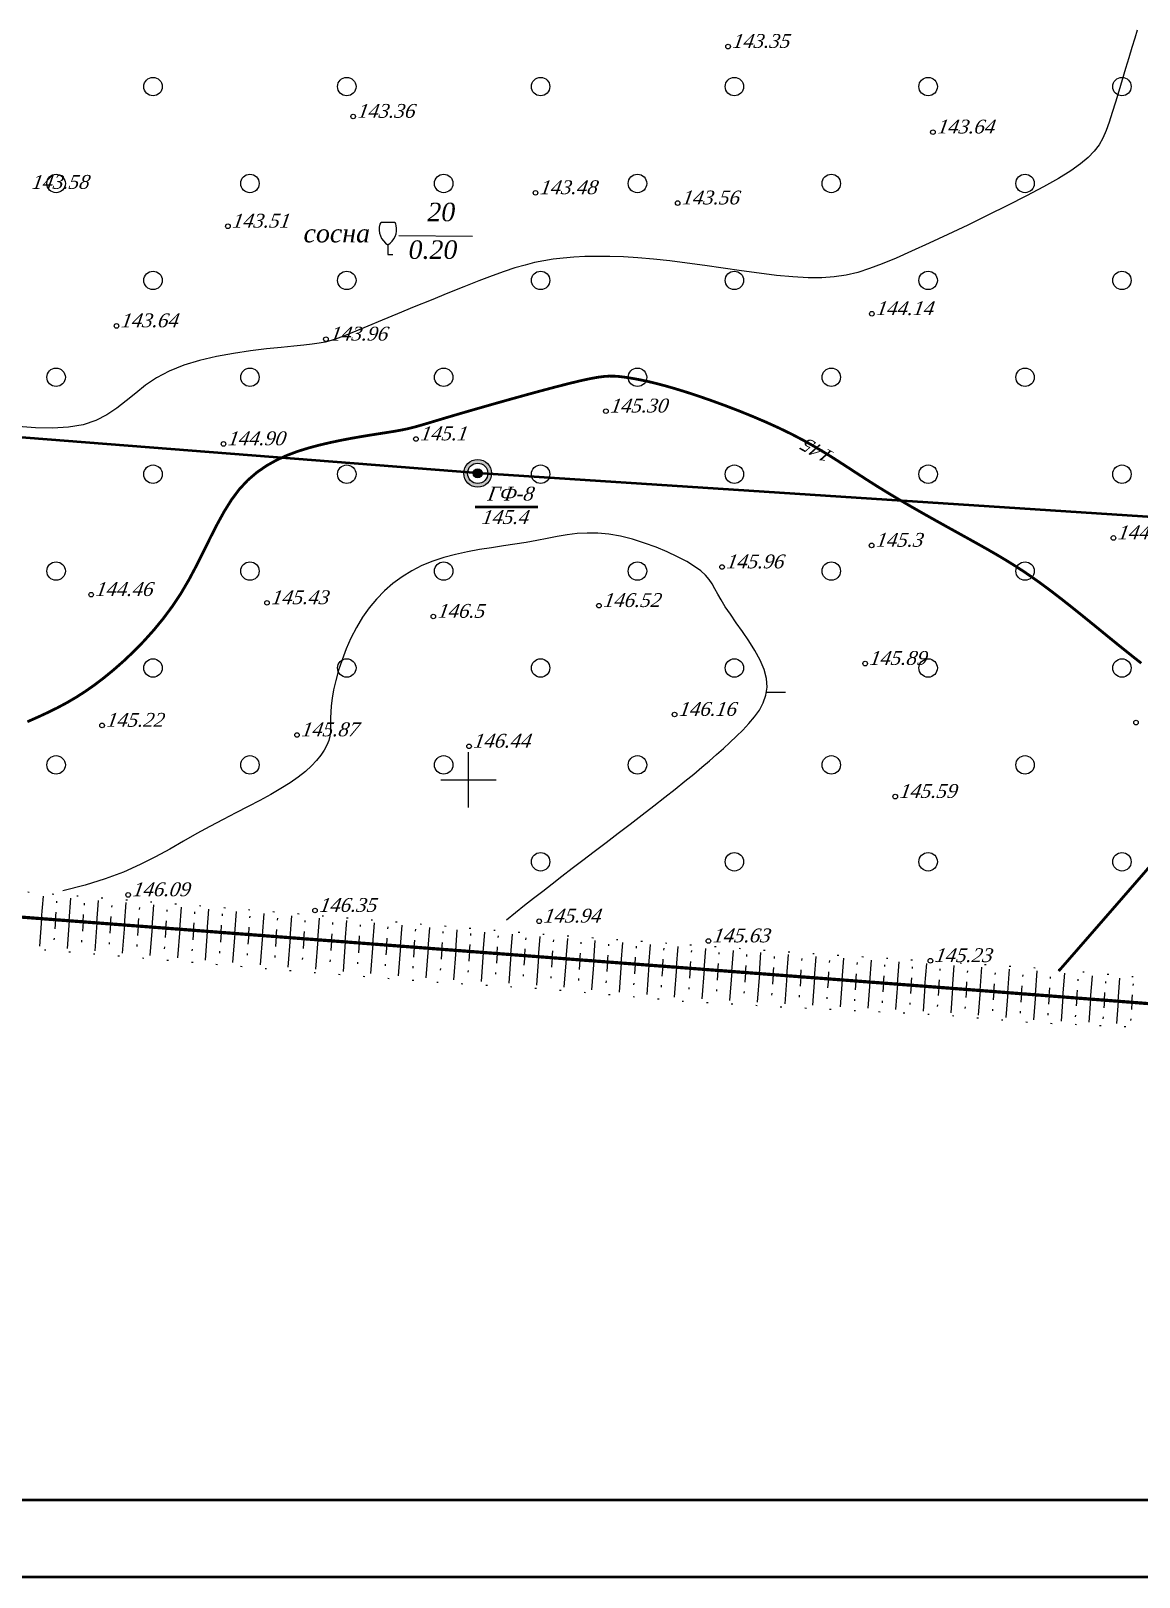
# Model space of a CAD drawing. Header units: millimetres. Extents: x 1400 to 7029, y -1119 to 1612.
# Drawn here: x 3042.2 to 3114.3, y 1001 to 1101.5 of the extents above; entities that cross this region are included whole.
import ezdxf
from ezdxf.enums import TextEntityAlignment as Align

# ---------------------------------------------------------------- set-up
doc = ezdxf.new("R2010")
doc.units = ezdxf.units.MM
doc.set_wipeout_variables(frame=1)
doc.linetypes.add('ADOT1', pattern=[1.6, 0.1, -1.5])
doc.linetypes.add('AHIDDEN2', pattern=[3, 1.5, -1.5])
for name, color, linetype in [('CONT-MNR', 7, 'Continuous'), ('жел_дор', 7, 'Continuous'), ('кресты', 7, 'Continuous'), ('ПИКЕТЫ', 7, 'Continuous'), ('проы', 7, 'Continuous'), ('РАСТИТ', 7, 'Continuous'), ('РЕЛЬЕФ', 7, 'Continuous'), ('Скважины', 7, 'Continuous')]:
    doc.layers.add(name, color=color, linetype=linetype)
doc.styles.add('grad', font='timesi.ttf')
doc.styles.add('universw', font='timesi.ttf', dxfattribs={"oblique": 10})

# ---------------------------------------------------------------- blocks, each defined once
blk = doc.blocks.new('390_2')
at = {"color": 0, "linetype": 'Continuous', "lineweight": 0}
blk.add_wipeout([(0.56, -0.02), (0.56, 0.02), (0.02, 0.02), (0.02, 1.02), (0.15, 1.11), (0.31, 1.24), (0.46, 1.38), (0.62, 1.58), (0.73, 1.77), (0.84, 2), (0.9, 2.21), (0.95, 2.44), (0.96, 2.61), (0.96, 2.86), (0.94, 3.01), (0.89, 3.24), (0.86, 3.33), (0.82, 3.39), (0.77, 3.44), (0.7, 3.46), (-0.38, 3.46), (-0.69, 3.46), (-0.8, 3.42), (-0.85, 3.37), (-0.89, 3.28), (-0.93, 3.11), (-0.96, 2.93), (-0.97, 2.66), (-0.95, 2.39), (-0.91, 2.19), (-0.85, 2.03), (-0.78, 1.85), (-0.67, 1.65), (-0.56, 1.5), (-0.45, 1.37), (-0.28, 1.21), (-0.13, 1.09), (-0.02, 1.02), (-0.02, -0.02)], dxfattribs=at)
at = {"color": 0, "linetype": 'Continuous'}
blk.add_lwpolyline([(0.89, 3.12), (0.86, 3.28, 0.283123), (0.7, 3.44), (-0.69, 3.44, 0.301637), (-0.87, 3.28, 0.346308), (0, 1.03, 0.325277)], format="xyb", close=True, dxfattribs=at)
blk.add_lwpolyline([(0, 1.03), (0, 0), (0.54, 0)], dxfattribs=at)
blk = doc.blocks.new('372')
blk.add_circle((0, 0), 1)
blk = doc.blocks.new('368')
at = {"color": 0, "linetype": 'Continuous'}
blk.add_blockref('372', (0, 0), dxfattribs=at)
blk = doc.blocks.new('A$C0DFD615A')
at = {"layer": 'Скважины', "linetype": 'Continuous'}
h = blk.add_hatch(color=6, dxfattribs=at)
h.paths.add_polyline_path([(-3, 0, 1), (3, 0, 1)])
h.paths.add_polyline_path([(2.2, 0, -1), (-2.2, 0, -1)], flags=16)
at = {"layer": 'Скважины', "linetype": 'Continuous', "lineweight": 50}
h = blk.add_hatch(color=6, dxfattribs=at)
edge = h.paths.add_edge_path()
edge.add_arc((0, 0), 1, 0, 360)
at = {"layer": 'Скважины', "color": 0, "linetype": 'Continuous'}
for radius in [3, 2.2, 1]:
    blk.add_circle((0, 0), radius, dxfattribs=at)

msp = doc.modelspace()

# ---------------------------------------------------------------- linework, layer by layer
at = {"lineweight": 50}
for points in [[(3582.002, 1604.9881), (3582.002, 1000.9881), (2716.002, 1000.9881), (2716.002, 1604.9881)], [(3577.002, 1599.9881), (3577.002, 1005.9881), (2736.002, 1005.9881), (2736.002, 1599.9881)]]:
    msp.add_lwpolyline(points, close=True, dxfattribs=at)
at = {"color": 7, "linetype": 'Continuous', "lineweight": 50, "flags": 128}
msp.add_lwpolyline([(3253.1696, 1256.3419), (3238.9968, 1213.3162), (3221.6314, 1125.4023), (3222.1953, 1082.1284), (3222.1953, 1082.1284, -0.42950611), (3203.1091, 1063.8631), (3127.1113, 1069.1175), (3071.2513, 1072.7475), (2988.3313, 1079.2275), (2922.9913, 1084.4475)], format="xyb", dxfattribs=at)
at = {"layer": 'CONT-MNR', "color": 30, "linetype": 'Continuous', "const_width": 0.18, "flags": 128}
for points in [[(3114.397, 1060.4019), (3113.9537, 1060.7498), (3113.4797, 1061.1259), (3112.965, 1061.5394), (3112.4031, 1061.9959), (3111.8008, 1062.4879), (3111.1682, 1063.0041), (3110.5154, 1063.5334), (3109.8526, 1064.0648), (3109.1899, 1064.5871), (3108.5372, 1065.0892), (3107.9049, 1065.56), (3107.2997, 1065.9916), (3106.7157, 1066.3889), (3106.1437, 1066.76), (3105.5745, 1067.113), (3104.999, 1067.456), (3104.408, 1067.797), (3103.7923, 1068.1443), (3103.1426, 1068.5058), (3102.4531, 1068.8878), (3101.73, 1069.2888), (3100.983, 1069.7053), (3100.2216, 1070.1341), (3099.4555, 1070.5718), (3098.6942, 1071.0149), (3097.9472, 1071.46), (3097.2241, 1071.9039), (3096.5311, 1072.3436), (3095.8603, 1072.7785), (3095.2004, 1073.2088), (3094.5403, 1073.6344), (3093.8685, 1074.0553), (3093.174, 1074.4715), (3092.4453, 1074.883), (3091.6712, 1075.2897), (3090.8449, 1075.6912), (3089.978, 1076.0838), (3089.0864, 1076.4636), (3088.186, 1076.8264), (3087.2928, 1077.1683), (3086.4228, 1077.485), (3085.592, 1077.7725), (3084.8163, 1078.0268), (3084.1082, 1078.2449), (3083.4665, 1078.429), (3082.8863, 1078.5825), (3082.3629, 1078.7085), (3081.8915, 1078.8105), (3081.4674, 1078.8918), (3081.0858, 1078.9556), (3080.7418, 1079.0054), (3080.4278, 1079.0431), (3080.124, 1079.0652), (3079.8075, 1079.0669), (3079.4556, 1079.0433), (3079.0456, 1078.9895), (3078.5545, 1078.9008), (3077.9597, 1078.7723), (3077.2383, 1078.5991), (3076.3778, 1078.3791), (3075.4065, 1078.1212), (3074.3626, 1077.8369), (3073.2848, 1077.5377), (3072.2113, 1077.2351), (3071.1808, 1076.9408), (3070.2315, 1076.6663), (3069.402, 1076.423), (3068.7193, 1076.2197), (3068.1659, 1076.0533), (3067.7125, 1075.9178), (3067.3301, 1075.8072), (3066.9897, 1075.7157), (3066.6622, 1075.6372), (3066.3186, 1075.5658), (3065.9298, 1075.4955), (3065.4731, 1075.421), (3064.9516, 1075.3396), (3064.3744, 1075.2491), (3063.751, 1075.1476), (3063.0906, 1075.0328), (3062.4026, 1074.9027), (3061.6963, 1074.7552), (3060.981, 1074.5883), (3060.2654, 1074.3986), (3059.5559, 1074.1783), (3058.8581, 1073.9182), (3058.1779, 1073.6092), (3057.5208, 1073.2423), (3056.8927, 1072.8083), (3056.2993, 1072.2982), (3055.7463, 1071.7029), (3055.2365, 1071.0174), (3054.761, 1070.2542), (3054.308, 1069.4295), (3053.8657, 1068.5599), (3053.4224, 1067.662), (3052.9662, 1066.7521), (3052.4853, 1065.8468), (3051.9679, 1064.9625), (3051.4058, 1064.1134), (3050.8048, 1063.3043), (3050.1745, 1062.5376), (3049.5244, 1061.8158), (3048.8639, 1061.1414), (3048.2024, 1060.5168), (3047.5495, 1059.9445), (3046.9146, 1059.4269), (3046.304, 1058.9647), (3045.7111, 1058.5509), (3045.1259, 1058.1769), (3044.5386, 1057.8338), (3043.9393, 1057.5129), (3043.3183, 1057.2056), (3042.6655, 1056.903), (3041.9712, 1056.5964)], [(3109.0281, 1040.387), (3111.2957, 1042.9895), (3113.0416, 1044.994), (3114.3384, 1046.4852), (3115.2591, 1047.5479)]]:
    msp.add_lwpolyline(points, dxfattribs=at)
at = {"layer": 'CONT-MNR', "color": 30, "linetype": 'Continuous', "flags": 128}
msp.add_lwpolyline([(3073.1162, 1043.7279), (3073.7068, 1044.197), (3074.2935, 1044.6606), (3074.8826, 1045.1236), (3075.4806, 1045.5909), (3076.094, 1046.0677), (3076.7294, 1046.5589), (3077.3931, 1047.0695), (3078.0916, 1047.6044), (3078.8283, 1048.1664), (3079.594, 1048.7495), (3080.3761, 1049.3452), (3081.1624, 1049.9454), (3081.9404, 1050.5416), (3082.6977, 1051.1256), (3083.4219, 1051.689), (3084.1006, 1052.2235), (3084.7247, 1052.7232), (3085.2981, 1053.1913), (3085.8278, 1053.6335), (3086.3211, 1054.0554), (3086.785, 1054.4627), (3087.2268, 1054.8611), (3087.6535, 1055.2563), (3088.0724, 1055.6537), (3088.4866, 1056.0588), (3088.8842, 1056.4753), (3089.2493, 1056.9066), (3089.5659, 1057.3561), (3089.8182, 1057.8272), (3089.9903, 1058.3232), (3090.0662, 1058.8475), (3090.0301, 1059.4036), (3089.8729, 1059.9923), (3089.6135, 1060.6039), (3089.2773, 1061.2263), (3088.89, 1061.8474), (3088.4771, 1062.4551), (3088.0643, 1063.0372), (3087.6772, 1063.5815), (3087.3412, 1064.076), (3087.074, 1064.5121), (3086.8597, 1064.8965), (3086.6746, 1065.2396), (3086.4948, 1065.5516), (3086.2965, 1065.8429), (3086.056, 1066.1238), (3085.7492, 1066.4046), (3085.3525, 1066.6957), (3084.8491, 1067.0037), (3084.2514, 1067.321), (3083.5789, 1067.6363), (3082.8509, 1067.9382), (3082.0871, 1068.2154), (3081.3068, 1068.4566), (3080.5296, 1068.6505), (3079.775, 1068.7857), (3079.0575, 1068.8546), (3078.3723, 1068.8639), (3077.7099, 1068.8243), (3077.0605, 1068.746), (3076.4143, 1068.6395), (3075.7618, 1068.5153), (3075.0933, 1068.3839), (3074.3991, 1068.2557), (3073.6726, 1068.138), (3072.9193, 1068.0261), (3072.1479, 1067.9121), (3071.3671, 1067.7882), (3070.5855, 1067.6464), (3069.8118, 1067.4788), (3069.0547, 1067.2777), (3068.3227, 1067.0351), (3067.6233, 1066.7446), (3066.9586, 1066.4054), (3066.3298, 1066.0181), (3065.7378, 1065.5835), (3065.1835, 1065.1022), (3064.668, 1064.5748), (3064.1921, 1064.002), (3063.757, 1063.3844), (3063.3634, 1062.7251), (3063.0116, 1062.0365), (3062.7016, 1061.3335), (3062.4335, 1060.6308), (3062.2074, 1059.9434), (3062.0233, 1059.2861), (3061.8813, 1058.6736), (3061.7815, 1058.1208), (3061.7221, 1057.6382), (3061.6939, 1057.2186), (3061.6858, 1056.8503), (3061.6868, 1056.5218), (3061.6858, 1056.2214), (3061.6718, 1055.9377), (3061.6337, 1055.6589), (3061.5604, 1055.3735), (3061.4422, 1055.0722), (3061.2747, 1054.7547), (3061.0547, 1054.423), (3060.7791, 1054.0792), (3060.4447, 1053.7253), (3060.0483, 1053.3633), (3059.5868, 1052.9952), (3059.0572, 1052.6231), (3058.4581, 1052.2482), (3057.7961, 1051.8683), (3057.0799, 1051.4806), (3056.3179, 1051.0822), (3055.5187, 1050.6701), (3054.6908, 1050.2414), (3053.8428, 1049.7933), (3052.9831, 1049.3228), (3052.1157, 1048.8294), (3051.225, 1048.3219), (3050.291, 1047.8114), (3049.2937, 1047.3091), (3048.2128, 1046.8262), (3047.0283, 1046.3738), (3045.72, 1045.9632), (3044.2679, 1045.6054)], dxfattribs=at)
at = {"layer": 'CONT-MNR', "color": 30, "linetype": 'Continuous', "elevation": 43.8, "flags": 128}
msp.add_lwpolyline([(3090.02, 1058.5285), (3091.2682, 1058.5134)], dxfattribs=at)
at = {"layer": 'жел_дор', "color": 7, "linetype": 'Continuous', "const_width": 0.21, "flags": 128}
msp.add_lwpolyline([(2775.4659, 1064.0896), (2798.9245, 1062.2131), (2828.9365, 1060.0664), (2887.0559, 1055.7065), (2924.0835, 1052.872), (2976.5245, 1049.0132), (3040.7183, 1043.9603), (3103.6887, 1039.1407), (3148.1414, 1035.6826), (3185.83, 1032.7039), (3209.3383, 1030.9328), (3236.7274, 1028.8752)], dxfattribs=at)
at = {"layer": 'кресты', "color": 3, "linetype": 'Continuous'}
for p, q in [((3070.6513, 1051.0275), (3070.6513, 1054.6275)), ((3068.8513, 1052.8275), (3072.4513, 1052.8275))]:
    msp.add_line(p, q, dxfattribs=at)
at = {"layer": 'ПИКЕТЫ', "color": 7, "linetype": 'Continuous'}
for centre in [(3087.5316, 1100.4927), (3063.1508, 1095.9464), (3100.8507, 1094.927), (3075.0068, 1090.9806), (3084.2516, 1090.3156), (3055.0072, 1088.807), (3096.8776, 1083.1194), (3047.7678, 1082.3292), (3061.3822, 1081.4654), (3079.586, 1076.7877), (3054.72, 1074.6586), (3067.235, 1074.9781), (3112.5875, 1068.5443), (3096.863, 1068.0592), (3087.1384, 1066.6557), (3046.1175, 1064.8581), (3057.5518, 1064.3267), (3068.3656, 1063.441), (3079.1339, 1064.142), (3096.4412, 1060.3787), (3046.8266, 1056.3556), (3084.0542, 1057.0657), (3114.0535, 1056.5432), (3059.5018, 1055.7356), (3070.689, 1054.9991), (3098.3976, 1051.731), (3048.5256, 1045.3395), (3060.6709, 1044.3228), (3075.2496, 1043.626), (3086.2536, 1042.3408), (3100.6875, 1041.0557)]:
    msp.add_circle(centre, 0.15, dxfattribs=at)
at = {"layer": 'РАСТИТ', "color": 7}
msp.add_lwpolyline([(3066.1185, 1088.2016), (3070.9103, 1088.1761)], dxfattribs=at)
at = {"layer": 'РЕЛЬЕФ', "color": 7, "linetype": 'Continuous'}
for p, q in [((3042.8988, 1043.7934), (3043.0114, 1045.2648)), ((3043.8794, 1044.8125), (3043.8886, 1044.9322)), ((3044.6935, 1043.656), (3044.8057, 1045.1221)), ((3045.674, 1044.6734), (3045.6832, 1044.7931)), ((3046.4883, 1043.5187), (3046.6001, 1044.9794)), ((3047.4687, 1044.5343), (3047.4778, 1044.6539)), ((3048.2831, 1043.3813), (3048.3945, 1044.8368)), ((3049.2633, 1044.3951), (3049.2725, 1044.5148)), ((3050.0778, 1043.2439), (3050.1888, 1044.6941)), ((3051.8726, 1043.1066), (3051.9832, 1044.5514)), ((3042.8988, 1043.7934), (3042.7612, 1041.9969)), ((3043.7961, 1043.7247), (3043.7502, 1043.1248)), ((3043.7961, 1043.7247), (3043.8336, 1044.2143)), ((3044.6935, 1043.656), (3044.5555, 1041.8531)), ((3045.5909, 1043.5873), (3045.5448, 1042.9853)), ((3045.5909, 1043.5873), (3045.6282, 1044.0752)), ((3046.4883, 1043.5187), (3046.3498, 1041.7091)), ((3047.3857, 1043.45), (3047.3393, 1042.8444)), ((3047.3857, 1043.45), (3047.4229, 1043.936)), ((3049.1804, 1043.3126), (3049.2175, 1043.7969)), ((3050.9752, 1043.1752), (3051.0121, 1043.6577)), ((3051.0579, 1044.256), (3051.0671, 1044.3756)), ((3052.77, 1043.0379), (3052.8068, 1043.5186)), ((3052.8526, 1044.1169), (3052.8617, 1044.2365)), ((3053.6674, 1042.9692), (3053.7775, 1044.4087)), ((3054.6472, 1043.9777), (3054.6564, 1044.0974)), ((3055.4621, 1042.8318), (3055.5719, 1044.2661)), ((3056.4418, 1043.8386), (3056.451, 1043.9582)), ((3057.2569, 1042.6945), (3057.3663, 1044.1232)), ((3058.2364, 1043.6982), (3058.2455, 1043.8179)), ((3059.0517, 1042.5571), (3059.1601, 1043.9736)), ((3060.0308, 1043.5568), (3060.04, 1043.6765)), ((3060.8464, 1042.4197), (3060.9539, 1043.824)), ((3061.8253, 1043.4154), (3061.8345, 1043.535)), ((3062.6412, 1042.2824), (3062.7478, 1043.6745)), ((3064.436, 1042.145), (3064.5416, 1043.5249)), ((3043.7044, 1042.5266), (3043.6953, 1042.4069)), ((3048.2831, 1043.3813), (3048.1435, 1041.5574)), ((3049.1804, 1043.3126), (3049.1337, 1042.7022)), ((3050.0778, 1043.2439), (3049.9371, 1041.4056)), ((3050.9752, 1043.1752), (3050.9281, 1042.5601)), ((3051.8726, 1043.1066), (3051.7308, 1041.2539)), ((3052.77, 1043.0379), (3052.7225, 1042.4179)), ((3053.6674, 1042.9692), (3053.5245, 1041.1021)), ((3054.5648, 1042.9005), (3054.5169, 1042.2758)), ((3054.5648, 1042.9005), (3054.6014, 1043.3795)), ((3055.4621, 1042.8318), (3055.3181, 1040.9504)), ((3056.3595, 1042.7631), (3056.3113, 1042.1336)), ((3056.3595, 1042.7631), (3056.396, 1043.2403)), ((3057.2569, 1042.6945), (3057.1118, 1040.7986)), ((3058.1543, 1042.6258), (3058.1057, 1041.9914)), ((3058.1543, 1042.6258), (3058.1906, 1043.1)), ((3059.0517, 1042.5571), (3058.9058, 1040.6511)), ((3059.9491, 1042.4884), (3059.9004, 1041.8522)), ((3059.9491, 1042.4884), (3059.985, 1042.9586)), ((3060.8464, 1042.4197), (3060.7002, 1040.5087)), ((3061.7438, 1042.351), (3061.7795, 1042.8171)), ((3063.5386, 1042.2137), (3063.574, 1042.6757)), ((3063.6198, 1043.2739), (3063.6289, 1043.3936)), ((3065.3334, 1042.0763), (3065.3684, 1042.5342)), ((3065.4142, 1043.1325), (3065.4234, 1043.2521)), ((3066.2308, 1042.0076), (3066.3354, 1043.3753)), ((3067.2087, 1042.9911), (3067.2178, 1043.1107)), ((3068.0255, 1041.8703), (3068.1293, 1043.2257)), ((3069.0031, 1042.8496), (3069.0123, 1042.9693)), ((3069.8203, 1041.7329), (3069.9231, 1043.0762)), ((3070.7976, 1042.7082), (3070.8067, 1042.8278)), ((3071.6151, 1041.5955), (3071.7169, 1042.9266)), ((3072.592, 1042.5667), (3072.6012, 1042.6864)), ((3073.4098, 1041.4582), (3073.5108, 1042.777)), ((3074.3865, 1042.4253), (3074.3957, 1042.545)), ((3075.2046, 1041.3208), (3075.3053, 1042.6363)), ((3076.1814, 1042.2899), (3076.1906, 1042.4096)), ((3076.9994, 1041.1834), (3077.1006, 1042.5054)), ((3045.499, 1042.387), (3045.4899, 1042.2674)), ((3047.2935, 1042.2461), (3047.2844, 1042.1265)), ((3049.0879, 1042.104), (3049.0788, 1041.9843)), ((3050.8823, 1041.9618), (3050.8732, 1041.8422)), ((3052.6767, 1041.8197), (3052.6676, 1041.7)), ((3054.4711, 1041.6775), (3054.462, 1041.5579)), ((3056.2656, 1041.5353), (3056.2564, 1041.4157)), ((3061.7438, 1042.351), (3061.695, 1041.7132)), ((3062.6412, 1042.2824), (3062.4946, 1040.3663)), ((3063.5386, 1042.2137), (3063.4897, 1041.5741)), ((3064.436, 1042.145), (3064.289, 1040.2239)), ((3065.3334, 1042.0763), (3065.2843, 1041.4351)), ((3066.2308, 1042.0076), (3066.0833, 1040.0815)), ((3067.1281, 1041.9389), (3067.0789, 1041.2961)), ((3067.1281, 1041.9389), (3067.1629, 1042.3928)), ((3068.0255, 1041.8703), (3067.8777, 1039.9391)), ((3068.9229, 1041.8016), (3068.8737, 1041.1591)), ((3068.9229, 1041.8016), (3068.9573, 1042.2514)), ((3069.8203, 1041.7329), (3069.6737, 1039.8176)), ((3070.7177, 1041.6642), (3070.6691, 1041.0298)), ((3070.7177, 1041.6642), (3070.7518, 1042.1099)), ((3071.6151, 1041.5955), (3071.4703, 1039.7046)), ((3072.5125, 1041.5268), (3072.4645, 1040.9006)), ((3072.5125, 1041.5268), (3072.5463, 1041.9685)), ((3073.4098, 1041.4582), (3073.267, 1039.5917)), ((3074.3072, 1041.3895), (3074.3407, 1041.8271)), ((3076.102, 1041.2521), (3076.1356, 1041.6917)), ((3077.8968, 1041.1147), (3077.9306, 1041.5565)), ((3077.9764, 1042.1548), (3077.9855, 1042.2744)), ((3078.7941, 1041.0461), (3078.8958, 1042.3746)), ((3079.6915, 1040.9774), (3079.7255, 1041.4213)), ((3079.7713, 1042.0196), (3079.7805, 1042.1392)), ((3080.5889, 1040.9087), (3080.6911, 1042.2438)), ((3081.5662, 1041.8844), (3081.5754, 1042.004)), ((3082.3837, 1040.7713), (3082.4864, 1042.113)), ((3083.3612, 1041.7492), (3083.3703, 1041.8689)), ((3084.1785, 1040.6339), (3084.2816, 1041.9822)), ((3085.1561, 1041.614), (3085.1653, 1041.7337)), ((3085.9732, 1040.4966), (3086.0769, 1041.8514)), ((3086.951, 1041.4788), (3086.9602, 1041.5985)), ((3087.768, 1040.3592), (3087.8722, 1041.7205)), ((3088.746, 1041.3437), (3088.7551, 1041.4633)), ((3089.5628, 1040.2218), (3089.6675, 1041.5897)), ((3091.3575, 1040.0845), (3091.4627, 1041.4589)), ((3058.06, 1041.3932), (3058.0508, 1041.2735)), ((3059.8546, 1041.254), (3059.8454, 1041.1343)), ((3061.6492, 1041.1149), (3061.6401, 1040.9953)), ((3063.4439, 1040.9759), (3063.4347, 1040.8562)), ((3065.2385, 1040.8369), (3065.2293, 1040.7172)), ((3067.0331, 1040.6978), (3067.024, 1040.5782)), ((3068.8279, 1040.5608), (3068.8188, 1040.4412)), ((3070.6233, 1040.4316), (3070.6142, 1040.3119)), ((3074.3072, 1041.3895), (3074.2599, 1040.7714)), ((3075.2046, 1041.3208), (3075.0636, 1039.4787)), ((3076.102, 1041.2521), (3076.0551, 1040.6389)), ((3076.9994, 1041.1834), (3076.8578, 1039.3335)), ((3077.8968, 1041.1147), (3077.8493, 1040.4946)), ((3078.7941, 1041.0461), (3078.651, 1039.1752)), ((3079.6915, 1040.9774), (3079.6435, 1040.3503)), ((3080.5889, 1040.9087), (3080.4441, 1039.0169)), ((3081.4863, 1040.84), (3081.4378, 1040.2059)), ((3081.4863, 1040.84), (3081.5204, 1041.2861)), ((3082.3837, 1040.7713), (3082.2373, 1038.8586)), ((3083.2811, 1040.7026), (3083.232, 1040.0616)), ((3083.2811, 1040.7026), (3083.3154, 1041.151)), ((3084.1785, 1040.6339), (3084.0305, 1038.7003)), ((3085.0758, 1040.5653), (3085.0264, 1039.9193)), ((3085.0758, 1040.5653), (3085.1103, 1041.0158)), ((3085.9732, 1040.4966), (3085.8261, 1038.5746)), ((3086.8706, 1040.4279), (3086.822, 1039.7926)), ((3086.8706, 1040.4279), (3086.9053, 1040.8806)), ((3088.6654, 1040.2905), (3088.7002, 1040.7454)), ((3090.4601, 1040.1532), (3090.4951, 1040.6102)), ((3090.5409, 1041.2085), (3090.5501, 1041.3281)), ((3092.2549, 1040.0158), (3092.2902, 1040.4769)), ((3092.336, 1041.0752), (3092.3452, 1041.1948)), ((3093.1523, 1039.9471), (3093.2589, 1041.3404)), ((3094.1313, 1040.9444), (3094.1404, 1041.0641)), ((3094.9471, 1039.8097), (3095.0552, 1041.2229)), ((3095.9266, 1040.8137), (3095.9357, 1040.9333)), ((3096.7418, 1039.6724), (3096.8515, 1041.1055)), ((3097.7218, 1040.683), (3097.731, 1040.8026)), ((3098.5366, 1039.535), (3098.6478, 1040.988)), ((3099.5171, 1040.5522), (3099.5263, 1040.6719)), ((3100.3314, 1039.3976), (3100.4441, 1040.8705)), ((3101.3124, 1040.4215), (3101.3215, 1040.5411)), ((3102.1262, 1039.2603), (3102.2404, 1040.7531)), ((3103.1077, 1040.2907), (3103.1168, 1040.4104)), ((3103.9209, 1039.1226), (3104.0386, 1040.6354)), ((3105.7155, 1038.983), (3105.8349, 1040.5177)), ((3107.5101, 1038.8434), (3107.6312, 1040.4)), ((3072.4187, 1040.3024), (3072.4096, 1040.1827)), ((3074.2141, 1040.1731), (3074.205, 1040.0535)), ((3076.0093, 1040.0407), (3076.0001, 1039.921)), ((3077.8035, 1039.8963), (3077.7943, 1039.7767)), ((3079.5977, 1039.752), (3079.5886, 1039.6324)), ((3081.392, 1039.6077), (3081.3828, 1039.488)), ((3083.1862, 1039.4633), (3083.1771, 1039.3437)), ((3087.768, 1040.3592), (3087.6233, 1038.4694)), ((3088.6654, 1040.2905), (3088.6176, 1039.6659)), ((3089.5628, 1040.2218), (3089.4206, 1038.3641)), ((3090.4601, 1040.1532), (3090.4132, 1039.5393)), ((3091.3575, 1040.0845), (3091.2178, 1038.2589)), ((3092.2549, 1040.0158), (3092.2089, 1039.414)), ((3093.1523, 1039.9471), (3093.0158, 1038.1632)), ((3094.0497, 1039.8784), (3094.0047, 1039.2909)), ((3094.0497, 1039.8784), (3094.0855, 1040.3462)), ((3094.9471, 1039.8097), (3094.8138, 1038.0686)), ((3095.8445, 1039.7411), (3095.8006, 1039.1678)), ((3095.8445, 1039.7411), (3095.8808, 1040.2154)), ((3096.7418, 1039.6724), (3096.6118, 1037.974)), ((3097.6392, 1039.6037), (3097.5964, 1039.0447)), ((3097.6392, 1039.6037), (3097.676, 1040.0847)), ((3098.5366, 1039.535), (3098.4099, 1037.8794)), ((3099.434, 1039.4663), (3099.3923, 1038.9216)), ((3099.434, 1039.4663), (3099.4713, 1039.954)), ((3100.3314, 1039.3976), (3100.2079, 1037.7847)), ((3101.2288, 1039.329), (3101.2666, 1039.8232)), ((3103.0235, 1039.1916), (3103.0619, 1039.6925)), ((3104.8182, 1039.0528), (3104.8577, 1039.5607)), ((3104.9042, 1040.1589), (3104.9136, 1040.2786)), ((3106.6128, 1038.9132), (3106.6529, 1039.4284)), ((3106.6994, 1040.0266), (3106.7087, 1040.1463)), ((3108.4945, 1039.8937), (3108.5038, 1040.0133)), ((3109.3047, 1038.7038), (3109.4254, 1040.255)), ((3110.2884, 1039.7444), (3110.2977, 1039.8641)), ((3111.0993, 1038.5642), (3111.2177, 1040.0865)), ((3112.0822, 1039.5952), (3112.0915, 1039.7148)), ((3112.8939, 1038.4246), (3113.0101, 1039.918)), ((3113.8761, 1039.4459), (3113.8854, 1039.5656)), ((3084.9806, 1039.321), (3084.9714, 1039.2014)), ((3086.7762, 1039.1943), (3086.767, 1039.0747)), ((3088.5718, 1039.0677), (3088.5626, 1038.948)), ((3090.3674, 1038.941), (3090.3582, 1038.8214)), ((3092.1631, 1038.8158), (3092.1539, 1038.6961)), ((3093.9589, 1038.6927), (3093.9498, 1038.573)), ((3095.7548, 1038.5696), (3095.7456, 1038.4499)), ((3097.5507, 1038.4464), (3097.5415, 1038.3268)), ((3101.2288, 1039.329), (3101.1882, 1038.7984)), ((3102.1262, 1039.2603), (3102.0048, 1037.6747)), ((3103.0235, 1039.1916), (3102.9829, 1038.6608)), ((3103.9209, 1039.1226), (3103.7965, 1037.5238)), ((3104.8182, 1039.0528), (3104.7766, 1038.5179)), ((3105.7155, 1038.983), (3105.5902, 1037.3726)), ((3106.6128, 1038.9132), (3106.5709, 1038.3744)), ((3107.5101, 1038.8434), (3107.3839, 1037.2213)), ((3108.4074, 1038.7736), (3108.366, 1038.2418)), ((3108.4074, 1038.7736), (3108.448, 1039.2955)), ((3109.3047, 1038.7038), (3109.1828, 1037.1372)), ((3110.202, 1038.634), (3110.1621, 1038.1214)), ((3110.202, 1038.634), (3110.2418, 1039.1463)), ((3111.0993, 1038.5642), (3110.9819, 1037.0552)), ((3111.9966, 1038.4944), (3111.9582, 1038.001)), ((3111.9966, 1038.4944), (3112.0357, 1038.997)), ((3112.8939, 1038.4246), (3112.781, 1036.9731)), ((3113.7912, 1038.3548), (3113.8295, 1038.8478)), ((3099.3465, 1038.3233), (3099.3374, 1038.2037)), ((3101.1424, 1038.2002), (3101.1332, 1038.0805)), ((3102.9371, 1038.0625), (3102.928, 1037.9429)), ((3104.7301, 1037.9197), (3104.7207, 1037.8001)), ((3106.5243, 1037.7763), (3106.515, 1037.6566)), ((3108.3195, 1037.6436), (3108.3102, 1037.524)), ((3110.1156, 1037.5232), (3110.1063, 1037.4036)), ((3111.9117, 1037.4028), (3111.9024, 1037.2831)), ((3113.7912, 1038.3548), (3113.7543, 1037.8805)), ((3113.7078, 1037.2824), (3113.6984, 1037.1627))]:
    msp.add_line(p, q, dxfattribs=at)
at = {"layer": 'РЕЛЬЕФ', "color": 7, "linetype": 'ADOT1', "flags": 128}
for points in [[(3238.2781, 1030.0983), (3221.9575, 1031.3004), (3200.2041, 1033.0268), (3195.1515, 1033.4676), (3193.9084, 1033.5878), (3176.7257, 1035.1905), (3159.7836, 1036.3926), (3142.7212, 1037.6347), (3125.6187, 1038.8768), (3108.4761, 1040.5196), (3091.6142, 1041.6015), (3074.4716, 1042.8436), (3057.329, 1044.2861), (3040.2666, 1045.6484), (3023.2042, 1046.9306), (3006.1418, 1048.2128), (2989.0794, 1049.495), (2972.017, 1050.7772), (2956.4068, 1051.9351), (2919.9978, 1054.7128), (2891.9144, 1057.0596), (2874.2317, 1058.3031), (2859.7125, 1059.0819), (2848.5602, 1059.6583), (2827.1228, 1061.1974), (2812.4453, 1062.4143), (2793.1251, 1064.5425), (2784.5231, 1065.0484), (2775.0372, 1065.7529)], [(2775.1267, 1062.8334), (2784.0373, 1061.8484), (2797.9945, 1060.5877), (2806.1954, 1059.918), (2815.0134, 1059.4412), (2826.9994, 1058.6927), (2840.7068, 1057.7057), (2849.8934, 1057.1542), (2862.8106, 1056.0485), (2871.0509, 1055.4576), (2881.6826, 1054.628), (2891.3817, 1053.9583), (2903.3547, 1053.0451), (2912.7384, 1052.2177), (2924.3926, 1051.3475), (2934.762, 1050.4414), (2944.5632, 1049.453), (2954.696, 1048.7438), (2966.1927, 1048.1489), (2975.9707, 1047.2034), (2984.7454, 1046.4135), (2992.3155, 1045.7043), (3009.0977, 1044.2024), (3015.6821, 1043.6902), (3026.2771, 1042.8986), (3036.4099, 1042.3076), (3046.297, 1041.5112), (3058.0817, 1040.5037), (3068.3823, 1039.683), (3075.5665, 1039.2422), (3084.7043, 1038.4236), (3091.3844, 1038.0458), (3101.4998, 1037.5403), (3107.4236, 1037.0365), (3116.1804, 1036.6684), (3123.385, 1036.234), (3131.6326, 1035.4573), (3137.3466, 1035.2091), (3142.6258, 1034.3092), (3151.3713, 1033.6883), (3158.0169, 1033.2229), (3164.899, 1032.692), (3171.4204, 1032.0714), (3175.8612, 1031.637), (3180.6296, 1031.3244), (3189.1385, 1030.6107), (3194.6837, 1030.0498), (3201.6399, 1029.6774), (3212.3684, 1028.5565), (3223.8105, 1027.4667), (3229.7729, 1026.8461), (3241.2811, 1026.2205)]]:
    msp.add_lwpolyline(points, dxfattribs=at)
at = {"layer": 'Скважины', "color": 0, "linetype": 'Continuous', "lineweight": 50}
msp.add_line((3071.077, 1070.5678), (3075.1559, 1070.5678), dxfattribs=at)

# ---------------------------------------------------------------- block references
at = {"layer": 'проы', "color": 0, "linetype": 'Continuous', "lineweight": 50, "xscale": 0.3, "yscale": 0.3, "zscale": 0.3}
msp.add_blockref('A$C0DFD615A', (3071.2513, 1072.7475), dxfattribs=at)
at = {"layer": 'РАСТИТ', "color": 7, "linetype": 'Continuous', "xscale": 0.6, "yscale": 0.6, "zscale": 0.6}
for p in [(3050.1397, 1097.8909), (3062.7397, 1097.8909), (3075.3397, 1097.8909), (3087.9397, 1097.8909), (3100.5397, 1097.8909), (3113.1397, 1097.8909), (3043.8397, 1091.5909), (3056.4397, 1091.5909), (3069.0397, 1091.5909), (3081.6397, 1091.5909), (3094.2397, 1091.5909), (3106.8397, 1091.5909), (3050.1397, 1085.2909), (3062.7397, 1085.2909), (3075.3397, 1085.2909), (3087.9397, 1085.2909), (3100.5397, 1085.2909), (3113.1397, 1085.2909), (3043.8397, 1078.9909), (3056.4397, 1078.9909), (3069.0397, 1078.9909), (3081.6397, 1078.9909), (3094.2397, 1078.9909), (3106.8397, 1078.9909), (3050.1397, 1072.6909), (3062.7397, 1072.6909), (3075.3397, 1072.6909), (3087.9397, 1072.6909), (3100.5397, 1072.6909), (3113.1397, 1072.6909), (3043.8397, 1066.3909), (3056.4397, 1066.3909), (3069.0397, 1066.3909), (3081.6397, 1066.3909), (3094.2397, 1066.3909), (3106.8397, 1066.3909), (3050.1397, 1060.0909), (3062.7397, 1060.0909), (3075.3397, 1060.0909), (3087.9397, 1060.0909), (3100.5397, 1060.0909), (3113.1397, 1060.0909), (3043.8397, 1053.7909), (3056.4397, 1053.7909), (3069.0397, 1053.7909), (3081.6397, 1053.7909), (3094.2397, 1053.7909), (3106.8397, 1053.7909), (3075.3397, 1047.4909), (3087.9397, 1047.4909), (3100.5397, 1047.4909), (3113.1397, 1047.4909)]:
    msp.add_blockref('368', p, dxfattribs=at)

# ---------------------------------------------------------------- texts
at = {"layer": 'CONT-MNR', "color": 30, "linetype": 'Continuous', "style": 'universw', "oblique": 10}
msp.add_text('145', height=0.9, rotation=150.997063, dxfattribs=at).set_placement((3093.3576, 1074.1855), align=Align.MIDDLE)
at = {"layer": 'ПИКЕТЫ', "color": 7, "linetype": 'Continuous', "style": 'universw', "oblique": 10}
for s, p in [('143.35', (3087.8001, 1100.406)), ('143.36', (3063.4193, 1095.8597)), ('143.64', (3101.1192, 1094.8403)), ('143.58', (3042.2359, 1091.2415)), ('143.48', (3075.2753, 1090.8939)), ('143.56', (3084.5201, 1090.2289)), ('143.51', (3055.2757, 1088.7204)), ('144.14', (3097.1461, 1083.0327)), ('143.64', (3048.0363, 1082.2425)), ('143.96', (3061.6507, 1081.3788)), ('145.30', (3079.8545, 1076.701)), ('145.1', (3067.5035, 1074.8915)), ('144.90', (3054.9886, 1074.5719)), ('145.3', (3097.1315, 1067.9725)), ('144.6', (3112.856, 1068.4576)), ('145.96', (3087.4069, 1066.569)), ('144.46', (3046.386, 1064.7714)), ('145.43', (3057.8203, 1064.24)), ('146.52', (3079.4024, 1064.0553)), ('146.5', (3068.6341, 1063.3543)), ('145.89', (3096.7097, 1060.292)), ('146.16', (3084.3227, 1056.979)), ('145.22', (3047.0951, 1056.2689)), ('145.87', (3059.7703, 1055.649)), ('146.44', (3070.9575, 1054.9124)), ('145.59', (3098.6661, 1051.6443)), ('146.09', (3048.7942, 1045.2528)), ('146.35', (3060.9395, 1044.2361)), ('145.94', (3075.5182, 1043.5393)), ('145.63', (3086.5222, 1042.2541)), ('145.23', (3100.956, 1040.969))]:
    msp.add_text(s, height=0.9, dxfattribs=at).set_placement(p)
at = {"layer": 'РАСТИТ', "color": 7, "linetype": 'AHIDDEN2', "style": 'grad'}
for s, p in [('20', (3067.9782, 1089.137)), ('сосна', (3059.9287, 1087.7596)), ('0.20', (3066.7568, 1086.69))]:
    msp.add_text(s, height=1.2, dxfattribs=at).set_placement(p)
at = {"layer": 'Скважины', "color": 7, "style": 'universw', "oblique": 10}
for s, p in [('ГФ-8', (3071.8556, 1070.9758)), ('145.4', (3071.4856, 1069.4538, 43.5))]:
    msp.add_text(s, height=0.9, dxfattribs=at).set_placement(p)

# ---------------------------------------------------------------- next in the draw order: block references
at = {"layer": 'РАСТИТ', "color": 7, "linetype": 'AHIDDEN2', "xscale": 0.6, "yscale": 0.6, "zscale": 0.6}
msp.add_blockref('390_2', (3065.4155, 1086.9824), dxfattribs=at)

# ---------------------------------------------------------------- next in the draw order: linework, layer by layer
at = {"layer": 'CONT-MNR', "color": 30, "linetype": 'Continuous', "flags": 128}
msp.add_lwpolyline([(3114.1375, 1101.5507), (3113.9699, 1101.0316), (3113.7856, 1100.4326), (3113.5867, 1099.7689), (3113.3768, 1099.061), (3113.1601, 1098.3295), (3112.9404, 1097.595), (3112.7216, 1096.878), (3112.5077, 1096.199), (3112.3026, 1095.5787), (3112.1054, 1095.0311), (3111.8963, 1094.545), (3111.6507, 1094.1025), (3111.3439, 1093.6858), (3110.9512, 1093.2773), (3110.4481, 1092.8591), (3109.8098, 1092.4135), (3109.0119, 1091.9227), (3108.0403, 1091.3748), (3106.9247, 1090.7807), (3105.7053, 1090.1574), (3104.4224, 1089.5217), (3103.1162, 1088.8905), (3101.8272, 1088.2806), (3100.5955, 1087.7088), (3099.4614, 1087.1921), (3098.4536, 1086.7441), (3097.5536, 1086.366), (3096.7312, 1086.0559), (3095.9564, 1085.8119), (3095.1991, 1085.632), (3094.429, 1085.5143), (3093.6161, 1085.4568), (3092.7302, 1085.4576), (3091.7498, 1085.5133), (3090.6869, 1085.6144), (3089.5623, 1085.7499), (3088.3967, 1085.9089), (3087.2109, 1086.0804), (3086.0255, 1086.2534), (3084.8612, 1086.417), (3083.7387, 1086.5601), (3082.6749, 1086.6741), (3081.6717, 1086.7584), (3080.7268, 1086.8148), (3079.8384, 1086.8451), (3079.0042, 1086.851), (3078.2224, 1086.8343), (3077.4908, 1086.7968), (3076.8074, 1086.7401), (3076.1672, 1086.6649), (3075.5535, 1086.5677), (3074.9466, 1086.4437), (3074.3268, 1086.2881), (3073.6744, 1086.0963), (3072.9698, 1085.8636), (3072.1933, 1085.5853), (3071.3252, 1085.2565), (3070.3548, 1084.8761), (3069.3074, 1084.4564), (3068.2174, 1084.0132), (3067.1189, 1083.5621), (3066.0463, 1083.119), (3065.0339, 1082.6997), (3064.116, 1082.3198), (3063.3268, 1081.9952), (3062.6881, 1081.7371), (3062.1708, 1081.5393), (3061.7334, 1081.3909), (3061.3344, 1081.2811), (3060.932, 1081.1993), (3060.4848, 1081.1345), (3059.9511, 1081.076), (3059.2894, 1081.0131), (3058.4713, 1080.9356), (3057.5217, 1080.836), (3056.4786, 1080.7077), (3055.3801, 1080.5438), (3054.2642, 1080.3376), (3053.169, 1080.0824), (3052.1326, 1079.7712), (3051.1931, 1079.3975), (3050.3764, 1078.9594), (3049.6609, 1078.4751), (3049.0126, 1077.968), (3048.3978, 1077.4613), (3047.7826, 1076.9782), (3047.1334, 1076.542), (3046.4161, 1076.1759), (3045.5972, 1075.9033), (3044.6542, 1075.7407), (3043.6112, 1075.6784), (3042.5039, 1075.7001), (3041.3679, 1075.7895)], dxfattribs=at)

doc.saveas('drawing.dxf')
